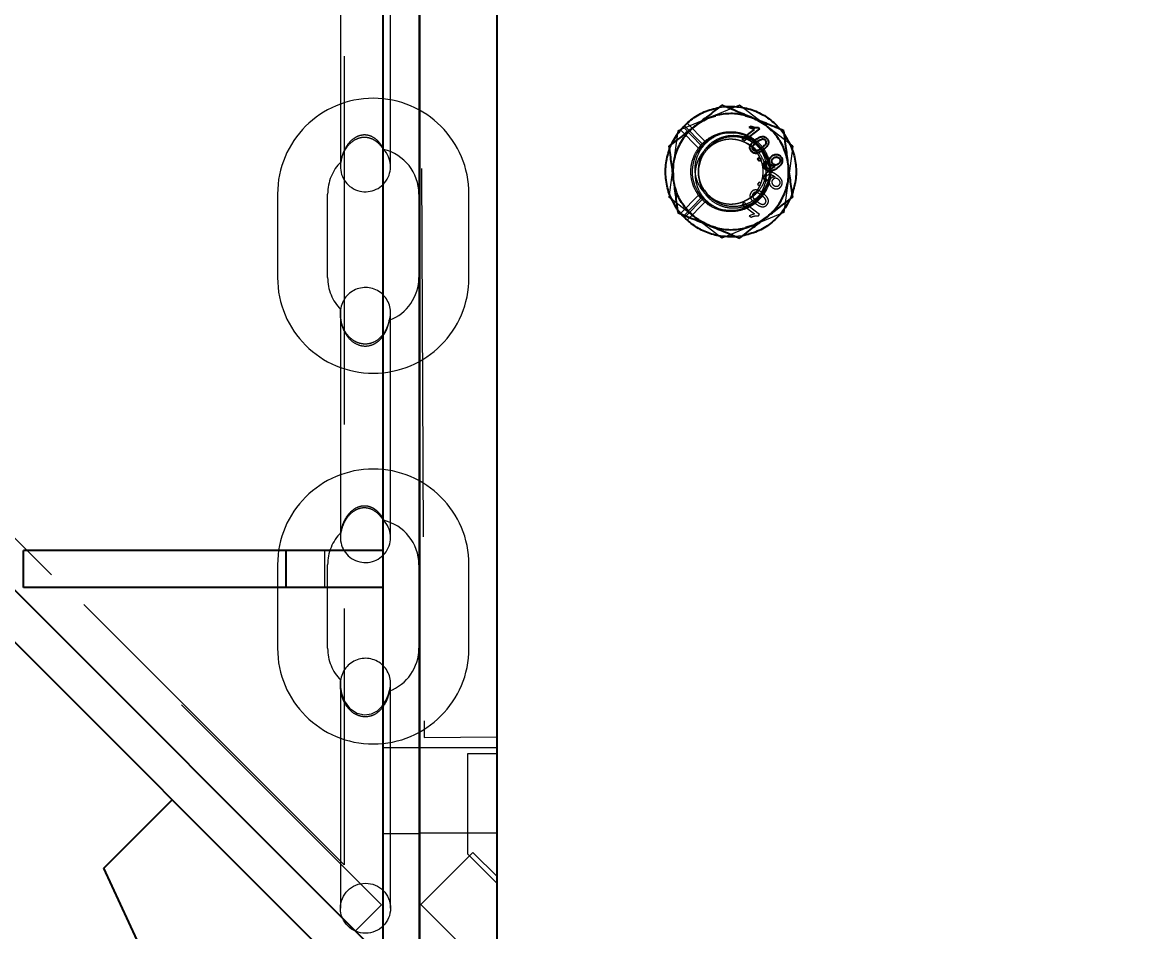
# Model space of a CAD drawing. Header units: millimetres. Extents: x 1293 to 41893, y 1011 to 26911.
# Drawn here: x 10741.8 to 10933.4, y 7258.8 to 7415.6 of the extents above; entities that cross this region are included whole.
import ezdxf

# ---------------------------------------------------------------- set-up
doc = ezdxf.new("R2010")
doc.units = ezdxf.units.MM
doc.header["$LTSCALE"] = 50
doc.linetypes.add('HIDDEN', pattern=[1.905, 1.27, -0.635])
doc.layers.add('CAPA_1', color=7, linetype='Continuous')
doc.layers.add('MAQUINAS', color=11, linetype='Continuous')
doc.styles.add('SLDTEXTSTYLE0', font='TXT', dxfattribs={"width": 0.75})
doc.dimstyles.new('SLDDIMSTYLE0', dxfattribs={"dimtxt": 100, "dimasz": 100, "dimexe": 0, "dimexo": 0.0625, "dimgap": 25, "dimtad": 2, "dimdec": 0, "dimlfac": 1.5, "dimrnd": 1e-09, "dimzin": 12, "dimdsep": 46, "dimtxsty": 'SLDTEXTSTYLE0', "dimsah": 1, "dimcen": 0.09, "dimadec": 0, "dimazin": 3, "dimtfac": 1, "dimtdec": 0, "dimtofl": 0, "dimtmove": 0, "dimatfit": 3, "dimfxl": 1, "dimfrac": 2, "dimtolj": 1, "dimtzin": 12, "dimarcsym": 0})

# ---------------------------------------------------------------- blocks, each defined once
blk = doc.blocks.new('_D_15')
at = {"layer": 'CAPA_1', "transparency": 16777216}
for p, q in [((6530.12, 8742.38), (6530.12, 9415.65)), ((16745.16, 6492), (16745.16, 9415.65)), ((6530.12, 9365.65), (16745.16, 9365.65))]:
    blk.add_line(p, q, dxfattribs=at)
for points in [[(6530.12, 9365.65), (6630.12, 9350.26), (6630.12, 9381.03)], [(16745.16, 9365.65), (16645.16, 9381.03), (16645.16, 9350.26)]]:
    blk.add_solid(points, dxfattribs=at)
at = {"layer": 'CAPA_1', "transparency": 16777216, "insert": (11452.92, 9494.55), "char_height": 100, "attachment_point": 1, "style": 'SLDTEXTSTYLE0'}
blk.add_mtext('15323', dxfattribs=at)

msp = doc.modelspace()

# ---------------------------------------------------------------- linework, layer by layer
at = {"color": 7, "linetype": 'Continuous', "lineweight": 25}
for p, q in [((10804.043483, 7837.5269069), (10804.043483, 7201.5269069)), ((10810.393483, 7837.5269069), (10810.393483, 7254.6620321)), ((10804.043483, 7254.1935736), (10510.923483, 7547.3135736)), ((10804.043483, 7245.2133175), (10553.573807, 7495.6829935)), ((10742.043483, 7318.1602403), (10742.043483, 7324.5102403)), ((10804.043483, 7324.5102403), (10742.043483, 7324.5102403)), ((10787.3768163, 7318.1602403), (10787.3768163, 7324.5102403)), ((10804.043483, 7318.1602403), (10742.043483, 7318.1602403)), ((10755.9447805, 7269.7417939), (10767.7298935, 7281.5269069)), ((10787.3768163, 7201.5269069), (10755.9447805, 7269.7417939))]:
    msp.add_line(p, q, dxfattribs=at)
at = {"color": 1, "linetype": 'HIDDEN', "lineweight": 18}
for p, q in [((10797.3768163, 7600.2714952), (10797.3768163, 7270.2883307)), ((10797.3768163, 7270.2883307), (10517.5901497, 7550.0749974)), ((10567.2681083, 7499.9492044), (10803.8195659, 7263.3977469)), ((10796.7331731, 7429.3258453), (10796.7331731, 7390.6929775)), ((10805.3691731, 7390.6929775), (10805.3691731, 7429.4703109)), ((10785.8881497, 7385.9869069), (10785.8881497, 7371.5935736)), ((10794.5241497, 7371.5935736), (10794.5241497, 7385.9869069)), ((10810.2721497, 7385.9869069), (10810.2721497, 7371.5935736)), ((10818.9081497, 7371.5935736), (10818.9081497, 7385.9869069)), ((10796.7331731, 7365.3925119), (10796.7331731, 7326.7596442)), ((10805.3691731, 7326.7596442), (10805.3691731, 7365.5369775)), ((10794.043483, 7318.1602403), (10794.043483, 7324.5102403)), ((10785.8881497, 7322.0535736), (10785.8881497, 7307.6602403)), ((10794.5241497, 7307.6602403), (10794.5241497, 7322.0535736)), ((10810.2721497, 7322.0535736), (10810.2721497, 7307.6602403)), ((10818.9081497, 7307.6602403), (10818.9081497, 7322.0535736)), ((10796.7331731, 7301.450281), (10796.7331731, 7262.8263109)), ((10805.3691731, 7262.8263109), (10805.3691731, 7301.6036442)), ((10810.393483, 7290.5119069), (10804.043483, 7290.5119069)), ((10804.043483, 7275.6952403), (10810.393483, 7275.6952403)), ((10803.8195659, 7263.3977469), (10799.3294378, 7258.9076188))]:
    msp.add_line(p, q, dxfattribs=at)
at = {"color": 1, "linetype": 'HIDDEN', "lineweight": 18, "flags": 128}
msp.add_lwpolyline([(10796.7608536, 7302.0838663), (10796.736439, 7301.6821442), (10796.7523731, 7300.9521702), (10796.9166715, 7299.8994221), (10797.3904829, 7298.6123092), (10798.2989814, 7297.3558058), (10799.566069, 7296.4835203), (10800.9128323, 7296.1769696), (10802.112359, 7296.3557126), (10803.1218996, 7296.8822114), (10803.9516495, 7297.6804645), (10804.5750229, 7298.6534833), (10804.9576098, 7299.5756884), (10805.1283299, 7300.1569639)], dxfattribs=at)
at = {"color": 1, "linetype": 'HIDDEN', "lineweight": 18}
msp.add_circle((10801.0511731, 7262.8263109), 4.318, dxfattribs=at)
for centre, radius, start, end in [((10802.3981497, 7385.9869069), 16.51, 0, 180), ((10801.0511731, 7390.6929775), 4.318, 168.366844909, 43.45843009), ((10802.3981497, 7385.9869069), 7.874, 0, 76.971022019), ((10802.3981497, 7385.9869069), 7.874, 134.938330905, 180), ((10802.3981497, 7371.5935736), 16.51, 180, 0), ((10802.3981497, 7371.5935736), 7.874, 180, 224.454761476), ((10802.3981497, 7371.5935736), 7.874, 290.577850268, 0), ((10801.0511731, 7365.5369775), 4.318, 341.682497543, 172.953022438), ((10802.3981497, 7322.0535736), 16.51, 0, 180), ((10801.0511731, 7326.7596442), 4.318, 167.926373367, 43.995406136), ((10802.3981497, 7322.0535736), 7.874, 0, 77.030824144), ((10802.3981497, 7322.0535736), 7.874, 135.086415544, 180), ((10802.3981497, 7307.6602403), 16.51, 180, 0), ((10802.3981497, 7307.6602403), 7.874, 180, 224.556604401), ((10802.3981497, 7307.6602403), 7.874, 290.386693975, 0), ((10801.0511731, 7301.6036442), 4.318, 341.366688522, 173.463699721)]:
    msp.add_arc(centre, radius, start, end, dxfattribs=at)
for points, knots in [([(10796.8214119, 7391.5636931), (10796.8212634, 7391.5622264), (10796.8188101, 7391.5379949), (10796.8617441, 7391.7906038), (10796.9910293, 7392.3348661), (10797.3175594, 7393.2503228), (10797.9934923, 7394.3570046), (10798.9579006, 7395.2566185), (10800.0941648, 7395.759168), (10801.1528656, 7395.8410191), (10802.1149571, 7395.5809424), (10802.9241381, 7395.0952425), (10803.577645, 7394.4767403), (10804.0341474, 7393.8711173), (10804.1351711, 7393.7325968), (10804.1850721, 7393.6641743)], [0, 0, 0, 0, 0.00408973701, 0.06756435348, 0.13356941543, 0.23105229365, 0.33020026916, 0.44172377098, 0.52029150636, 0.59924871987, 0.66943476942, 0.74026624065, 0.82077544129, 0.91147152648, 1, 1, 1, 1]), ([(10804.0783172, 7393.9245289), (10803.972023, 7394.1104789), (10803.7596405, 7394.4820191), (10803.0958715, 7395.2883167), (10802.2077671, 7395.9210045), (10801.2080985, 7396.2053228), (10800.2752437, 7396.1542448), (10799.2964402, 7395.7826008), (10798.3805756, 7395.062787), (10797.5880371, 7394.0005794), (10797.1039072, 7392.8827536), (10796.8910572, 7392.0355058), (10796.8194382, 7391.5838391), (10796.8219055, 7391.5811157), (10796.8229254, 7391.57999)], [0, 0, 0, 0, 0.0924149755, 0.1846511179, 0.2781859147, 0.346116289, 0.4141204698, 0.4815160451, 0.575394377, 0.6707871534, 0.7862514248, 0.8773706242, 0.9493106763, 1, 1, 1, 1]), ([(10804.1830576, 7393.6790864), (10804.1889777, 7393.6839395), (10804.1987508, 7393.6919511), (10804.1123714, 7393.8587643), (10804.0783172, 7393.9245289)], [0, 0, 0, 0, 0.6057591549, 1, 1, 1, 1]), ([(10805.106999, 7364.0093821), (10805.059936, 7363.8377492), (10804.9634699, 7363.4859497), (10804.5984686, 7362.5580205), (10803.9455206, 7361.5120088), (10802.9461544, 7360.5992137), (10801.7292837, 7360.1068442), (10800.4997896, 7360.0810071), (10799.3511132, 7360.4496271), (10798.3139595, 7361.185344), (10797.463433, 7362.2751317), (10796.915337, 7363.6179593), (10796.7164704, 7364.912994), (10796.7405887, 7365.8427599), (10796.7585631, 7365.9977322), (10796.7666492, 7366.0674497)], [0, 0, 0, 0, 0.0711060452, 0.1457475519, 0.2251036991, 0.3054361338, 0.3799140132, 0.4475426705, 0.5140660869, 0.5852918106, 0.6645771566, 0.7520182824, 0.8432206913, 0.9294695718, 1, 1, 1, 1]), ([(10796.7664938, 7366.0627617), (10796.7652685, 7366.0449674), (10796.7626136, 7366.006412), (10796.7263765, 7365.4875189), (10796.7378733, 7364.6340051), (10796.9165358, 7363.4361791), (10797.433901, 7362.0461523), (10798.3976758, 7360.7630749), (10799.7085829, 7359.9280452), (10801.0892796, 7359.6894015), (10802.3037417, 7359.9531623), (10803.2269573, 7360.5066799), (10803.6637244, 7360.9837947), (10803.8536284, 7361.1912417)], [0, 0, 0, 0, 0.0688726695, 0.1492293133, 0.2365249767, 0.3356675427, 0.44698134, 0.5640902862, 0.6756998167, 0.7729534645, 0.8574015605, 0.9379989623, 1, 1, 1, 1]), ([(10803.8536284, 7361.1912417), (10804.1090369, 7361.5600429), (10804.6196868, 7362.2974042), (10804.978691, 7363.3643785), (10805.1388862, 7364.0369473), (10805.1844999, 7364.2972665), (10805.1578286, 7364.1966404), (10805.1538083, 7364.1814722)], [0, 0, 0, 0, 0.2445747376, 0.4889895423, 0.7318381887, 0.9595777565, 1, 1, 1, 1]), ([(10796.818857, 7327.620297), (10796.8180293, 7327.6160644), (10796.8069855, 7327.5595915), (10796.8348747, 7327.7576219), (10796.9186434, 7328.2294786), (10797.1548206, 7329.0952403), (10797.6908377, 7330.2433625), (10798.5321647, 7331.3015563), (10799.5828384, 7331.9991858), (10800.6050765, 7332.28139), (10801.5711383, 7332.2081285), (10802.4320208, 7331.8407259), (10803.1564495, 7331.2751897), (10803.7573092, 7330.5525025), (10803.9660964, 7330.1874221), (10804.0783172, 7329.9911956)], [0, 0, 0, 0, 0.0052505979, 0.0700553602, 0.1357134437, 0.2329165739, 0.3321738982, 0.4508966685, 0.5376119864, 0.6096504425, 0.6819546466, 0.7485514449, 0.8197987684, 0.9031438908, 1, 1, 1, 1]), ([(10804.1345787, 7329.7947323), (10804.0643481, 7329.8945315), (10803.9194445, 7330.100443), (10803.4188141, 7330.7181639), (10802.6751272, 7331.3546206), (10801.708919, 7331.8029177), (10800.6994054, 7331.9123085), (10799.7172019, 7331.6900931), (10798.8081332, 7331.1848597), (10797.972965, 7330.377217), (10797.3068453, 7329.3145867), (10796.9582737, 7328.2977599), (10796.8803338, 7327.9231085), (10796.8495244, 7327.77501)], [0, 0, 0, 0, 0.0855038963, 0.1764164523, 0.2756185061, 0.3578019145, 0.4402857026, 0.5158591675, 0.5954413888, 0.6882345405, 0.7985637659, 0.9203728504, 1, 1, 1, 1]), ([(10804.0783172, 7329.9911956), (10804.1385521, 7329.8721478), (10804.2327535, 7329.685969), (10804.1814504, 7329.7467367), (10804.1629519, 7329.7686478)], [0, 0, 0, 0, 0.6394271002, 1, 1, 1, 1]), ([(10803.8536284, 7297.2579083), (10803.5743245, 7296.9653189), (10803.0148376, 7296.379219), (10801.8763019, 7295.8728418), (10800.6846612, 7295.7907443), (10799.5436318, 7296.1053076), (10798.4990832, 7296.7839221), (10797.6112762, 7297.8320344), (10796.9959995, 7299.1795073), (10796.7318452, 7300.5944962), (10796.7263897, 7301.6640038), (10796.772522, 7302.1768086), (10796.7653793, 7302.1167316), (10796.7629024, 7302.0958982)], [0, 0, 0, 0, 0.08688100504, 0.17403549784, 0.25567718964, 0.33510330689, 0.41999322917, 0.51536126814, 0.62246048251, 0.73710413226, 0.84923021673, 0.9477163433, 1, 1, 1, 1]), ([(10805.1561453, 7300.2485451), (10805.1595828, 7300.2608009), (10805.1771, 7300.3232536), (10805.1214755, 7300.0160853), (10804.956669, 7299.3647901), (10804.6123229, 7298.3564412), (10804.1138434, 7297.6346803), (10803.8536284, 7297.2579083)], [0, 0, 0, 0, 0.0540343626, 0.2753475188, 0.5002528709, 0.7391231947, 1, 1, 1, 1])]:
    msp.add_open_spline(points, degree=3, knots=knots, dxfattribs=at)
at = {"layer": 'MAQUINAS', "linetype": 'Continuous', "lineweight": 25}
for p, q in [((10810.393483, 7199.8435736), (10810.393483, 7831.1769069)), ((10823.7268163, 7540.5102403), (10823.7268163, 7199.8435736)), ((10867.2462289, 7397.4486071), (10867.5669455, 7397.6954816)), ((10866.0137872, 7395.5026619), (10868.1283422, 7397.1303599)), ((10868.9951716, 7397.2435754), (10866.2815833, 7395.154766)), ((10868.1283422, 7397.1303599), (10867.2462289, 7397.4486071)), ((10868.8227778, 7397.4675334), (10868.9951716, 7397.2435754)), ((10866.2815833, 7395.154766), (10866.0137872, 7395.5026619)), ((10868.6917479, 7392.0237026), (10869.0396438, 7392.2914987)), ((10868.959544, 7391.6758066), (10868.6917479, 7392.0237026)), ((10869.3074399, 7391.9436027), (10868.959544, 7391.6758066)), ((10869.0396438, 7392.2914987), (10869.3074399, 7391.9436027)), ((10870.04902, 7391.6279857), (10870.3516056, 7391.3068694)), ((10871.661098, 7390.7055662), (10871.7261604, 7390.7582456)), ((10855.861809, 7382.1299652), (10855.4132373, 7382.636393)), ((10855.861809, 7382.1299652), (10856.0550908, 7382.327963)), ((10856.0576407, 7381.9269837), (10856.3359824, 7382.2121167))]:
    msp.add_line(p, q, dxfattribs=at)
at = {"layer": 'MAQUINAS', "linetype": 'HIDDEN', "lineweight": 18}
for p, q in [((10823.8098623, 7231.4167332), (10823.7454149, 7686.5102403)), ((10810.2729868, 7485.6287943), (10811.1847991, 7292.2976118)), ((10865.584839, 7401.2894749), (10854.9100531, 7396.8869439)), ((10861.5555021, 7400.7665301), (10862.2911506, 7400.951716)), ((10862.0559781, 7400.9203891), (10863.0948391, 7401.058774)), ((10862.5128008, 7400.9812417), (10863.6355706, 7401.0407082)), ((10874.7349356, 7394.2461045), (10865.584839, 7401.2894749)), ((10855.5466341, 7397.1494848), (10855.861809, 7397.557182)), ((10855.861809, 7397.557182), (10858.918916, 7394.4254831)), ((10856.0576407, 7397.7601635), (10856.546378, 7398.2254457)), ((10859.1109919, 7394.632312), (10856.0576407, 7397.7601635)), ((10856.546378, 7398.2254457), (10856.940208, 7398.5150088)), ((10859.603485, 7395.0937468), (10856.546378, 7398.2254457)), ((10860.247446, 7399.0882094), (10861.4940985, 7399.4202068)), ((10866.6262008, 7399.4202068), (10867.8862183, 7399.0805203)), ((10870.1598873, 7397.7677897), (10871.0707317, 7396.8541556)), ((10854.9100531, 7396.8869439), (10853.3853637, 7385.4410427)), ((10855.4132373, 7397.0507542), (10858.4923772, 7393.8964847)), ((10872.4736279, 7397.2824109), (10873.4074889, 7396.0672627)), ((10872.6508675, 7397.1176448), (10873.2901428, 7396.2871573)), ((10853.3567065, 7393.1727744), (10853.5351688, 7393.8158245)), ((10853.4652603, 7393.6463179), (10853.8648459, 7394.6151903)), ((10853.610839, 7393.9993016), (10854.1435544, 7395.0627186)), ((10858.918916, 7394.4254831), (10858.5018178, 7393.8557399)), ((10859.603485, 7395.0937468), (10859.1109919, 7394.632312)), ((10859.7159678, 7395.1720003), (10859.603485, 7395.0937468)), ((10868.2785317, 7394.983687), (10868.1266414, 7395.1263843)), ((10874.7349356, 7394.2461045), (10873.2102463, 7382.8002033)), ((10854.4835165, 7392.4096247), (10854.1477084, 7391.1639933)), ((10873.6367828, 7392.4096247), (10873.9726145, 7391.1485744)), ((10854.4835165, 7387.2775225), (10854.1476848, 7388.5385729)), ((10868.959544, 7388.0113406), (10868.6917479, 7387.6634446)), ((10869.3074399, 7387.7435445), (10868.959544, 7388.0113406)), ((10870.04902, 7388.0591615), (10870.3516056, 7388.3802779)), ((10870.498572, 7388.2384033), (10870.66963, 7388.9771368)), ((10871.661098, 7388.981581), (10871.7261604, 7388.9289016)), ((10873.9725909, 7388.5231539), (10873.6367828, 7387.2775225)), ((10859.5406753, 7386.6282586), (10859.9162616, 7386.1044695)), ((10868.6917479, 7387.6634446), (10869.0396438, 7387.3956486)), ((10874.655039, 7386.0408293), (10874.2554534, 7385.0719569)), ((10874.7752245, 7386.5651135), (10874.4239199, 7385.4804365)), ((10862.5354603, 7378.3976723), (10853.3853637, 7385.4410427)), ((10855.4132373, 7382.636393), (10858.4923772, 7385.7906625)), ((10856.0550908, 7382.327963), (10858.918916, 7385.2616642)), ((10859.1109919, 7385.0548352), (10856.3359824, 7382.2121167)), ((10859.603485, 7384.5934005), (10856.546378, 7381.4617015)), ((10858.4693135, 7385.8297361), (10859.213957, 7384.967069)), ((10858.918916, 7385.2616642), (10858.4923772, 7385.7906625)), ((10866.2815833, 7384.5323812), (10866.0137872, 7384.1844853)), ((10866.0137872, 7384.1844853), (10868.1283422, 7382.5567873)), ((10868.9951716, 7382.4435719), (10866.2815833, 7384.5323812)), ((10867.8818083, 7384.4200893), (10868.3274771, 7384.7384209)), ((10874.3407273, 7385.27872), (10873.9827251, 7384.6340312)), ((10856.1175148, 7381.8784456), (10854.8098238, 7383.4380913)), ((10855.4132373, 7382.636393), (10854.8301565, 7383.3999899)), ((10857.960412, 7381.9193575), (10857.0495676, 7382.8329916)), ((10873.2102463, 7382.8002033), (10863.0948391, 7378.6283732)), ((10868.1283422, 7382.5567873), (10867.2462289, 7382.2385401)), ((10867.2462289, 7382.2385401), (10867.5669455, 7381.9916656)), ((10868.8227778, 7382.2196138), (10868.9951716, 7382.4435719)), ((10861.4940985, 7380.2669404), (10860.234081, 7380.6066269)), ((10867.8728533, 7380.5989378), (10866.6262008, 7380.2669404)), ((10863.0948391, 7378.6283732), (10862.5354603, 7378.3976723)), ((10866.1281738, 7378.786388), (10864.5861318, 7378.6387969)), ((10866.0643212, 7378.7667581), (10865.0254602, 7378.6283732)), ((10811.1847991, 7292.2976118), (10823.7268163, 7292.356764)), ((10823.7268163, 7290.5102403), (10810.393483, 7290.5102403)), ((10818.7268163, 7289.5102403), (10823.7268163, 7289.5102403)), ((10818.7268163, 7272.1769069), (10818.7268163, 7289.5102403)), ((10810.393483, 7275.8435736), (10823.7268163, 7275.8435736)), ((10819.585135, 7272.4581536), (10810.6048789, 7263.4778975)), ((10823.7268163, 7267.1769069), (10818.7268163, 7272.1769069)), ((10823.8046478, 7268.2386408), (10819.585135, 7272.4581536)), ((10810.6048789, 7263.4778975), (10823.8071917, 7250.2755847))]:
    msp.add_line(p, q, dxfattribs=at)
msp.add_arc((10864.0601497, 7389.8435736), 6.6666667, 37.587605897, 307.587605897, dxfattribs=at)
at = {"layer": 'MAQUINAS', "linetype": 'Continuous', "lineweight": 25}
for points in [[(10853.8648459, 7394.6151903), (10854.3001719, 7395.4001354), (10855.170824, 7396.9700255), (10857.1367675, 7398.8377927), (10859.4453761, 7400.260401), (10861.1857775, 7400.700393), (10862.0559781, 7400.9203891)], [(10867.8728533, 7399.0882094), (10867.0404201, 7399.3601416), (10865.3755536, 7399.9040059), (10862.726437, 7399.8558055), (10860.1570781, 7399.2088615), (10858.6926341, 7398.248147), (10857.960412, 7397.7677897)], [(10863.0948391, 7401.058774), (10863.9922845, 7401.0742431), (10865.7871752, 7401.1051814), (10868.3876808, 7400.336508), (10870.774, 7399.0484984), (10872.025245, 7397.7612627), (10872.6508675, 7397.1176448)], [(10857.960412, 7397.7677897), (10857.3086953, 7397.1828474), (10856.0052617, 7396.0129629), (10854.7224462, 7393.6946605), (10853.9980367, 7391.1460584), (10854.0978178, 7389.3974554), (10854.1477084, 7388.5231539)], [(10873.9725909, 7391.1639933), (10873.7918745, 7392.0208677), (10873.4304415, 7393.7346165), (10872.0641405, 7396.0047186), (10870.2191911, 7397.9063767), (10868.6549659, 7398.6942652), (10867.8728533, 7399.0882094)], [(10873.2901428, 7396.2871573), (10873.7522622, 7395.5176814), (10874.6765008, 7393.9787295), (10875.311063, 7391.3422889), (10875.3887736, 7388.631671), (10874.8996172, 7386.9044432), (10874.655039, 7386.0408293)], [(10854.8301565, 7383.3999899), (10854.3680372, 7384.1694658), (10853.4437985, 7385.7084177), (10852.8092364, 7388.3448583), (10852.7315258, 7391.0554762), (10853.2206821, 7392.782704), (10853.4652603, 7393.6463179)], [(10870.1598873, 7381.9193575), (10870.8116041, 7382.5042998), (10872.1150376, 7383.6741843), (10873.3978531, 7385.9924867), (10874.1222627, 7388.5410888), (10874.0224815, 7390.2896918), (10873.9725909, 7391.1639933)], [(10860.247446, 7380.5989378), (10859.4653334, 7380.9928821), (10857.9011082, 7381.7807706), (10856.0561588, 7383.6824287), (10854.6898578, 7385.9525307), (10854.3284249, 7387.6662795), (10854.1477084, 7388.5231539)], [(10874.2554534, 7385.0719569), (10873.8201274, 7384.2870118), (10872.9494753, 7382.7171218), (10870.9835319, 7380.8493545), (10868.6749232, 7379.4267462), (10866.9345219, 7378.9867542), (10866.0643212, 7378.7667581)], [(10865.0254602, 7378.6283732), (10864.201286, 7378.6095217), (10862.5529377, 7378.5718188), (10860.146988, 7379.204995), (10857.9041997, 7380.2817524), (10856.6731604, 7381.3785733), (10856.0576407, 7381.9269837)], [(10860.247446, 7380.5989378), (10861.0798793, 7380.3270057), (10862.7447458, 7379.7831413), (10865.3938623, 7379.8313417), (10867.9632212, 7380.4782857), (10869.4276653, 7381.4390002), (10870.1598873, 7381.9193575)]]:
    msp.add_open_spline(points, degree=3, dxfattribs=at)
for points, knots in [([(10862.5354603, 7401.2894749), (10861.7357987, 7400.673928), (10860.2348503, 7399.5185593), (10858.6846914, 7398.3253103), (10857.960412, 7397.7677897)], [0, 0, 0, 0, 0.5327709195, 1, 1, 1, 1]), ([(10867.8728533, 7399.0882094), (10867.0278866, 7399.4366934), (10865.2194232, 7400.1825459), (10863.4683704, 7400.904721), (10862.5354603, 7401.2894749)], [0, 0, 0, 0, 0.4672290805, 1, 1, 1, 1]), ([(10857.960412, 7397.7677897), (10857.2361327, 7397.2102691), (10855.6859738, 7396.0170201), (10854.1850254, 7394.8616514), (10853.3853637, 7394.2461045)], [0, 0, 0, 0, 0.4672290805, 1, 1, 1, 1]), ([(10867.5669455, 7397.6954816), (10867.7678251, 7397.6089344), (10868.16889, 7397.4361391), (10868.605067, 7397.4570807), (10868.8227778, 7397.4675334)], [0, 0, 0, 0, 0.50086573232, 1, 1, 1, 1]), ([(10873.2102463, 7396.8869439), (10872.2773362, 7397.2716978), (10870.5262833, 7397.9938729), (10868.71782, 7398.7397254), (10867.8728533, 7399.0882094)], [0, 0, 0, 0, 0.5327709195, 1, 1, 1, 1]), ([(10868.2893856, 7395.3152042), (10868.4460505, 7395.4291806), (10868.7589939, 7395.6568523), (10869.2103516, 7395.8633217), (10869.5978709, 7395.9152329), (10869.8880444, 7395.8659335), (10870.1431053, 7395.7241125), (10870.2704276, 7395.5774831), (10870.3341519, 7395.5040957)], [0, 0, 0, 0, 0.2504817087, 0.5003455958, 0.6317049057, 0.7502211388, 0.8749866995, 1, 1, 1, 1]), ([(10873.9725909, 7391.1639933), (10873.8519036, 7392.0699979), (10873.5935991, 7394.0090994), (10873.3434946, 7395.8866432), (10873.2102463, 7396.8869439)], [0, 0, 0, 0, 0.4672290805, 1, 1, 1, 1]), ([(10853.3853637, 7394.2461045), (10853.5186121, 7393.2458038), (10853.7687166, 7391.36826), (10854.027021, 7389.4291585), (10854.1477084, 7388.5231539)], [0, 0, 0, 0, 0.5327709195, 1, 1, 1, 1]), ([(10867.585774, 7393.3885067), (10867.5067921, 7393.5104695), (10867.3881681, 7393.6936472), (10867.3567521, 7393.946259), (10867.3606001, 7394.0898786), (10867.3739925, 7394.1605414), (10867.3806886, 7394.1958722)], [0, 0, 0, 0, 0.4987953461, 0.7491482596, 0.8745764119, 1, 1, 1, 1]), ([(10867.3806886, 7394.1958722), (10867.4252941, 7394.309799), (10867.5145702, 7394.5378188), (10867.8198709, 7394.9250017), (10868.1015878, 7395.1591299), (10868.2893856, 7395.3152042)], [0, 0, 0, 0, 0.249753552, 0.499871473, 1, 1, 1, 1]), ([(10867.8988804, 7393.6295232), (10867.8619097, 7393.689268), (10867.7879478, 7393.8087905), (10867.7807141, 7394.0232656), (10867.82855, 7394.2284416), (10868.0646945, 7394.578144), (10868.3389247, 7394.7948288), (10868.5582689, 7394.9681451)], [0, 0, 0, 0, 0.1246963828, 0.2494616582, 0.3744323466, 0.4996371137, 1, 1, 1, 1]), ([(10869.3616571, 7393.9244573), (10869.1380129, 7393.7565579), (10868.8584126, 7393.54665), (10868.459872, 7393.4093203), (10868.2492384, 7393.4140253), (10868.0443602, 7393.4774177), (10867.9473597, 7393.5788359), (10867.8988804, 7393.6295232)], [0, 0, 0, 0, 0.5004095025, 0.6256126137, 0.7505796735, 0.875343692, 1, 1, 1, 1]), ([(10868.5582689, 7394.9681451), (10868.711008, 7395.0793551), (10868.9401035, 7395.2461605), (10869.2757845, 7395.4270372), (10869.4615906, 7395.4655112), (10869.5543712, 7395.4847228)], [0, 0, 0, 0, 0.50037231189, 0.75051514073, 1, 1, 1, 1]), ([(10870.0181166, 7395.2668843), (10870.055626, 7395.2073251), (10870.1306432, 7395.0882093), (10870.1419154, 7394.8729313), (10870.090329, 7394.6680622), (10869.8580275, 7394.3153457), (10869.5822486, 7394.0981717), (10869.3616571, 7393.9244573)], [0, 0, 0, 0, 0.1247447425, 0.2494837578, 0.3744708184, 0.4996480989, 1, 1, 1, 1]), ([(10869.5543712, 7395.4847228), (10869.598868, 7395.483113), (10869.687833, 7395.4798943), (10869.8158473, 7395.4384949), (10869.9308919, 7395.3680917), (10869.9890382, 7395.3006242), (10870.0181166, 7395.2668843)], [0, 0, 0, 0, 0.2501584562, 0.5001555724, 0.7500324303, 1, 1, 1, 1]), ([(10870.3341519, 7395.5040957), (10870.3883597, 7395.4234338), (10870.4967307, 7395.2621764), (10870.5705406, 7394.9755303), (10870.5468271, 7394.6808313), (10870.2992967, 7394.1491032), (10869.9263732, 7393.830402), (10869.628366, 7393.5757245)], [0, 0, 0, 0, 0.125373348, 0.2506437386, 0.375697515, 0.5011131747, 1, 1, 1, 1]), ([(10869.628366, 7393.5757245), (10869.4718983, 7393.4617469), (10869.1593406, 7393.2340668), (10868.7119627, 7393.0307359), (10868.3257668, 7392.9769615), (10868.0347647, 7393.0233789), (10867.7763384, 7393.1683964), (10867.6493356, 7393.3150903), (10867.585774, 7393.3885067)], [0, 0, 0, 0, 0.2504758129, 0.5003473544, 0.6257683408, 0.7501761831, 0.8749696966, 1, 1, 1, 1]), ([(10870.8934743, 7391.1067488), (10870.8546163, 7391.1634096), (10870.7769266, 7391.2766931), (10870.7118392, 7391.4730774), (10870.6905773, 7391.6785599), (10870.7145341, 7391.8835946), (10870.7787841, 7392.0807719), (10870.9146363, 7392.3214536), (10871.0705243, 7392.4584235), (10871.174102, 7392.5494313)], [0, 0, 0, 0, 0.1250740585, 0.2500636243, 0.3732612247, 0.5001992382, 0.6242961009, 0.7503685137, 1, 1, 1, 1]), ([(10871.2881748, 7391.2417657), (10871.2386307, 7391.3174443), (10871.1644, 7391.4308318), (10871.1316791, 7391.6091653), (10871.1377716, 7391.7439651), (10871.1729438, 7391.8747936), (10871.2547495, 7392.0363181), (10871.3560981, 7392.1270455), (10871.4234161, 7392.1873087)], [0, 0, 0, 0, 0.2495205461, 0.3738507837, 0.4998887841, 0.6240955932, 0.7503154422, 1, 1, 1, 1]), ([(10871.174102, 7392.5494313), (10871.2952997, 7392.6301673), (10871.4778966, 7392.7518044), (10871.7618581, 7392.8191385), (10871.9807733, 7392.8253149), (10872.1942324, 7392.786209), (10872.4656312, 7392.6772031), (10872.6151075, 7392.5177029), (10872.7150264, 7392.4110834)], [0, 0, 0, 0, 0.2498688585, 0.3764535287, 0.5003476657, 0.6272386366, 0.7508240847, 1, 1, 1, 1]), ([(10871.4234161, 7392.1873087), (10871.5031661, 7392.2406644), (10871.6624559, 7392.3472354), (10871.9077672, 7392.3846799), (10872.0966776, 7392.3585573), (10872.2776297, 7392.2904676), (10872.3764259, 7392.1866653), (10872.4429263, 7392.1167953)], [0, 0, 0, 0, 0.2502503989, 0.4998417518, 0.6295762977, 0.7506653539, 1, 1, 1, 1]), ([(10872.7150264, 7392.4110834), (10872.7674442, 7392.332148), (10872.8722641, 7392.174301), (10872.9417193, 7391.8954186), (10872.942971, 7391.6103376), (10872.8392948, 7391.2438843), (10872.552056, 7390.8555583), (10872.2588803, 7390.6194883), (10872.1119149, 7390.5011493)], [0, 0, 0, 0, 0.1250635897, 0.2500895576, 0.3751100052, 0.5001693996, 0.7494409524, 1, 1, 1, 1]), ([(10872.4429263, 7392.1167953), (10872.4919041, 7392.0386527), (10872.5650981, 7391.921874), (10872.5847823, 7391.7380991), (10872.5673859, 7391.6020559), (10872.521499, 7391.4715847), (10872.4269376, 7391.3138546), (10872.3223711, 7391.2236428), (10872.2528966, 7391.1637056)], [0, 0, 0, 0, 0.2490168506, 0.3721383925, 0.4993654558, 0.6235619335, 0.7498926933, 1, 1, 1, 1]), ([(10869.9302449, 7390.3427865), (10869.8642622, 7390.4431432), (10869.7650426, 7390.5940515), (10869.7143589, 7390.8295615), (10869.7140136, 7391.0681545), (10869.8093184, 7391.3609797), (10869.9690354, 7391.5388901), (10870.04902, 7391.6279857)], [0, 0, 0, 0, 0.2498594906, 0.3757183909, 0.500481002, 0.7498462328, 1, 1, 1, 1]), ([(10872.1119149, 7390.5011493), (10871.9455557, 7390.3798109), (10871.6134026, 7390.1375464), (10871.1292782, 7389.9302445), (10870.7150216, 7389.8969629), (10870.4099321, 7389.961601), (10870.1351081, 7390.1100248), (10869.9985518, 7390.2651776), (10869.9302449, 7390.3427865)], [0, 0, 0, 0, 0.25048494292, 0.50011851407, 0.62789918517, 0.75009236964, 0.87499367523, 1, 1, 1, 1]), ([(10870.3516056, 7391.3068694), (10870.3025019, 7391.2485065), (10870.2138205, 7391.1431031), (10870.1476079, 7390.9804719), (10870.1393226, 7390.84939), (10870.1584493, 7390.7471951), (10870.1969792, 7390.650183), (10870.2371003, 7390.5939695), (10870.2571595, 7390.5658646)], [0, 0, 0, 0, 0.2764767992, 0.4993179598, 0.6237184282, 0.7494961879, 0.8747561628, 1, 1, 1, 1]), ([(10870.2571595, 7390.5658646), (10870.3013696, 7390.5166172), (10870.3897529, 7390.4181637), (10870.5705628, 7390.3295782), (10870.7689586, 7390.2988859), (10871.1581299, 7390.3859676), (10871.4376435, 7390.5635776), (10871.661098, 7390.7055662)], [0, 0, 0, 0, 0.1252073258, 0.2503100191, 0.3753386279, 0.5006201474, 1, 1, 1, 1]), ([(10871.7261604, 7390.7582456), (10871.647661, 7390.7551846), (10871.4901692, 7390.7490433), (10871.2618784, 7390.8171995), (10871.0508509, 7390.929535), (10870.9458549, 7391.0477657), (10870.8934743, 7391.1067488)], [0, 0, 0, 0, 0.2489431768, 0.4994502947, 0.7502849385, 1, 1, 1, 1]), ([(10872.2528966, 7391.1637056), (10872.1771458, 7391.1125641), (10872.0625326, 7391.0351855), (10871.8856921, 7390.986781), (10871.7479745, 7390.9802106), (10871.614143, 7391.0039684), (10871.4440592, 7391.0738754), (10871.3506525, 7391.1744761), (10871.2881748, 7391.2417657)], [0, 0, 0, 0, 0.2499764907, 0.3782221672, 0.5003423322, 0.6274524307, 0.7508110927, 1, 1, 1, 1]), ([(10874.7349356, 7385.4410427), (10874.6016872, 7386.4413434), (10874.3515827, 7388.3188872), (10874.0932783, 7390.2579887), (10873.9725909, 7391.1639933)], [0, 0, 0, 0, 0.5327709195, 1, 1, 1, 1]), ([(10854.1477084, 7388.5231539), (10854.2683958, 7387.6171493), (10854.5267002, 7385.6780478), (10854.7768047, 7383.800504), (10854.9100531, 7382.8002033)], [0, 0, 0, 0, 0.4672290805, 1, 1, 1, 1]), ([(10870.1598873, 7381.9193575), (10870.8841666, 7382.4768781), (10872.4343255, 7383.6701271), (10873.9352739, 7384.8254958), (10874.7349356, 7385.4410427)], [0, 0, 0, 0, 0.4672290805, 1, 1, 1, 1]), ([(10854.9100531, 7382.8002033), (10855.8429631, 7382.4154494), (10857.594016, 7381.6932743), (10859.4024794, 7380.9474218), (10860.247446, 7380.5989378)], [0, 0, 0, 0, 0.5327709195, 1, 1, 1, 1]), ([(10860.247446, 7380.5989378), (10861.0924127, 7380.2504538), (10862.9008761, 7379.5046013), (10864.651929, 7378.7824262), (10865.584839, 7378.3976723)], [0, 0, 0, 0, 0.4672290805, 1, 1, 1, 1]), ([(10865.584839, 7378.3976723), (10866.3845007, 7379.0132192), (10867.8854491, 7380.1685879), (10869.435608, 7381.3618369), (10870.1598873, 7381.9193575)], [0, 0, 0, 0, 0.5327709195, 1, 1, 1, 1])]:
    msp.add_open_spline(points, degree=3, knots=knots, dxfattribs=at)
at = {"layer": 'MAQUINAS', "linetype": 'HIDDEN', "lineweight": 18}
for points, knots in [([(10858.0725437, 7397.836959), (10858.0430624, 7397.8203577), (10857.6295836, 7397.5875228), (10857.3288545, 7397.2072836), (10857.0495676, 7396.8541556)], [0, 0, 0, 0, 0.0713006586, 1, 1, 1, 1]), ([(10862.0525292, 7384.6328133), (10861.65147, 7384.7804721), (10860.8493462, 7385.0757915), (10859.8102636, 7385.8432388), (10858.963323, 7386.801714), (10858.4124183, 7387.7940054), (10858.097245, 7388.7082182), (10857.9431335, 7389.484072), (10857.8902143, 7390.2515847), (10857.9314102, 7391.0172543), (10858.1041782, 7391.9752582), (10858.5040727, 7393.0830928), (10859.2395107, 7394.2331241), (10860.1839335, 7395.2233496), (10860.9542113, 7395.6942997), (10861.3392754, 7395.929729)], [0, 0, 0, 0, 0.08846687693, 0.17693493963, 0.26508344941, 0.35270004738, 0.41086119167, 0.4655161138, 0.5166218898, 0.57040070771, 0.62445797229, 0.71855255229, 0.81300073004, 0.90651852894, 1, 1, 1, 1]), ([(10858.5240949, 7390.5747784), (10858.5671497, 7390.9664647), (10858.6522026, 7391.740223), (10859.1639553, 7393.056565), (10860.1072887, 7394.3726785), (10861.567923, 7395.4574712), (10863.2351613, 7396.0558221), (10865.0012252, 7396.1735474), (10866.7294454, 7395.7866657), (10868.2313725, 7395.0152445), (10868.9967632, 7394.2542665), (10869.3429604, 7393.9100654)], [0, 0, 0, 0, 0.0816770011, 0.1613491513, 0.291035136, 0.4131476663, 0.5342207305, 0.6547643612, 0.776345221, 0.8988377529, 1, 1, 1, 1]), ([(10870.6694154, 7390.7165286), (10870.5925896, 7391.0278668), (10870.4389261, 7391.6505915), (10870.0748693, 7392.4465691), (10869.6523379, 7393.1470422), (10869.1608301, 7393.7821411), (10868.375289, 7394.554275), (10867.5572719, 7395.087838), (10866.8329107, 7395.4113625), (10866.4297466, 7395.5616128), (10865.987968, 7395.6917474), (10865.1316841, 7395.8700317), (10863.8381021, 7395.9073721), (10862.2035795, 7395.4746148), (10860.8927599, 7394.7506368), (10860.3289128, 7394.0530965), (10860.1243701, 7393.8000549)], [0, 0, 0, 0, 0.0701349175, 0.1402806782, 0.1906865429, 0.2491964762, 0.315697038, 0.4313632504, 0.4604052856, 0.4894727708, 0.5255658784, 0.5611834194, 0.6810358649, 0.8045080596, 0.929082811, 1, 1, 1, 1]), ([(10866.4569644, 7396.0644838), (10867.1480566, 7395.6502314), (10868.3367628, 7394.9377007), (10869.5804017, 7393.1921802), (10870.1854872, 7391.517412), (10870.1697019, 7390.3528965), (10870.1640045, 7389.9325903)], [0, 0, 0, 0, 0.3146829443, 0.5412672041, 0.8344305174, 1, 1, 1, 1]), ([(10862.0525291, 7395.0543339), (10861.6514699, 7394.9066751), (10860.8493453, 7394.6113553), (10859.8102614, 7393.8439067), (10858.9633204, 7392.8854297), (10858.4124162, 7391.8931372), (10858.0972435, 7390.9789238), (10857.9431325, 7390.2030685), (10857.8902141, 7389.4355541), (10857.9314113, 7388.6698828), (10858.1041809, 7387.71188), (10858.504076, 7386.6040484), (10859.239513, 7385.4540206), (10860.1839345, 7384.463797), (10860.9542117, 7383.9928473), (10861.3392754, 7383.7574182)], [0, 0, 0, 0, 0.08846688647, 0.17693514186, 0.26508380592, 0.35270037632, 0.41086154026, 0.46551655628, 0.5166224947, 0.57040140146, 0.62445876273, 0.71855299772, 0.81300089286, 0.90651861504, 1, 1, 1, 1]), ([(10859.6351644, 7386.4373927), (10859.5445094, 7386.561368), (10859.30986, 7386.8822629), (10858.9563498, 7387.5253796), (10858.6646248, 7388.313844), (10858.5006597, 7389.1529533), (10858.461223, 7389.8854368), (10858.5479211, 7391.0817147), (10858.9372011, 7392.2318718), (10859.6038228, 7393.2336375), (10860.0836661, 7393.7874614), (10860.7083845, 7394.3396339), (10861.5449337, 7394.8696356), (10862.4119896, 7395.2039344), (10863.1546431, 7395.3629215), (10863.7677806, 7395.4323378), (10864.3085325, 7395.4315326), (10864.9136896, 7395.3711676), (10865.5053342, 7395.2540027), (10866.1993684, 7395.018995), (10866.904804, 7394.6717884), (10867.5534062, 7394.2254045), (10868.0899588, 7393.7275142), (10868.4888489, 7393.2600447), (10868.8393961, 7392.7551745), (10869.1859996, 7392.1101539), (10869.4356088, 7391.4158734), (10869.5779507, 7390.758286), (10869.6477375, 7390.1546102), (10869.6485341, 7389.6066141), (10869.5956464, 7389.061162), (10869.5084643, 7388.5791559), (10869.3583449, 7388.051366), (10869.1571915, 7387.5407661), (10868.8263466, 7386.8948167), (10868.293319, 7386.1466874), (10867.5141988, 7385.4134407), (10866.5812906, 7384.8205243), (10865.7229545, 7384.487962), (10864.9770028, 7384.3261317), (10864.352818, 7384.2536401), (10863.8140841, 7384.2557826), (10863.4509197, 7384.2919067), (10863.1676395, 7384.3280112), (10862.7968863, 7384.3949914), (10862.2691516, 7384.5449792), (10861.7585788, 7384.7459517), (10861.2744244, 7384.9938853), (10860.8392137, 7385.2726164), (10860.4708158, 7385.5591735), (10860.0592717, 7385.9289617), (10859.8045443, 7386.2343359), (10859.6351605, 7386.4373978)], [0, 0, 0, 0, 0.0131398883, 0.0340110042, 0.0625963119, 0.0847292255, 0.1069769942, 0.1251543892, 0.1873181732, 0.2075947359, 0.2280241314, 0.249853671, 0.2787592067, 0.3123419503, 0.3287493741, 0.3436755902, 0.3650946559, 0.3748786164, 0.3957179847, 0.4165579651, 0.4374280614, 0.462840774, 0.4836592632, 0.4999130158, 0.51535493, 0.5361937653, 0.5624235446, 0.5782003458, 0.5937068321, 0.6143668636, 0.6249591559, 0.6405927975, 0.6562262512, 0.6718595181, 0.6874925992, 0.7182691323, 0.7499676724, 0.7784694917, 0.8124315913, 0.828091207, 0.8437258443, 0.8661446025, 0.8740328448, 0.8749598804, 0.8905903597, 0.9062212075, 0.9218524276, 0.9374840242, 0.952713762, 0.9660210148, 0.9774052989, 1, 1, 1, 1]), ([(10859.6351605, 7386.4373978), (10859.7992929, 7386.2411581), (10860.2093544, 7385.7508811), (10860.8076558, 7385.2828253), (10861.3558081, 7384.9527673), (10861.7415281, 7384.7560273), (10862.2294013, 7384.5576518), (10862.59703, 7384.4505681), (10862.7983767, 7384.4038593), (10862.7987159, 7384.4037806), (10862.7992199, 7384.4036638), (10862.8001321, 7384.4034524), (10862.8018001, 7384.4030662), (10862.8049037, 7384.4023489), (10862.8108443, 7384.4009805), (10862.8227235, 7384.3982615), (10862.8479954, 7384.3925515), (10862.906101, 7384.3797913), (10863.0836217, 7384.3434264), (10863.6844719, 7384.2478523), (10864.3656678, 7384.2452559), (10865.0265066, 7384.3402355), (10865.4067843, 7384.4185235), (10865.8327913, 7384.541038), (10866.2090701, 7384.6851689), (10866.4373299, 7384.7899031), (10866.6658109, 7384.9018553), (10866.9564219, 7385.0612215), (10867.3557932, 7385.3271609), (10867.7309136, 7385.6263745), (10868.0600689, 7385.9386986), (10868.3812368, 7386.2955668), (10868.7095973, 7386.7303348), (10868.9626525, 7387.1558327), (10869.1026159, 7387.4427047), (10869.2085233, 7387.6746197), (10869.3322993, 7387.9824512), (10869.472499, 7388.441508), (10869.5728168, 7388.9109346), (10869.6356831, 7389.41262), (10869.6516268, 7389.9122983), (10869.6242437, 7390.3736023), (10869.5661857, 7390.8060141), (10869.5037698, 7391.0998652), (10869.4158737, 7391.4342874), (10869.3138499, 7391.7561393), (10869.1401101, 7392.1754698), (10868.9579402, 7392.5346114), (10868.7781366, 7392.8366649), (10868.4889382, 7393.2637479), (10868.0298454, 7393.8062508), (10867.3637946, 7394.3730272), (10866.7045849, 7394.7782989), (10866.0885839, 7395.0585385), (10865.5021195, 7395.2504065), (10864.9113089, 7395.3727828), (10864.3112433, 7395.432728), (10863.2748045, 7395.4253911), (10861.7954074, 7395.0707918), (10860.1776727, 7394.0015636), (10858.9659794, 7392.4522144), (10858.6713899, 7391.2005912), (10858.5240949, 7390.5747784)], [0, 0, 0, 0, 0.0250181565, 0.062504328, 0.0735656975, 0.0876808145, 0.1048486914, 0.1250681254, 0.1250787569, 0.1250871494, 0.1251022219, 0.1251294106, 0.1251788343, 0.1252698726, 0.1254413115, 0.1257757388, 0.1264631285, 0.1279782295, 0.1316008805, 0.1442048134, 0.1875360979, 0.1974839088, 0.2095747068, 0.2255205896, 0.2408316458, 0.2489794797, 0.2501029727, 0.2657459026, 0.2813887347, 0.2970314693, 0.3126741066, 0.3257637757, 0.3440051526, 0.3659348869, 0.3741056774, 0.3752512634, 0.3908998937, 0.4065483239, 0.4221965549, 0.4378445879, 0.4559977647, 0.4710637595, 0.4830414918, 0.498692176, 0.5004339716, 0.5169008, 0.5317007854, 0.5448336189, 0.5562990265, 0.5660967695, 0.5953223578, 0.6255550821, 0.651344245, 0.6708386515, 0.691703813, 0.7116257108, 0.7298008684, 0.7506497045, 0.8129869104, 0.8753243614, 0.9376620577, 1, 1, 1, 1]), ([(10866.4569644, 7383.6226634), (10867.1471599, 7384.0368883), (10868.3343254, 7384.7493727), (10869.5878434, 7386.4951862), (10870.1723547, 7388.2204148), (10870.2317357, 7390.1526611), (10869.7247874, 7392.0548177), (10868.6106649, 7393.5704783), (10867.3982745, 7394.4970834), (10866.6922368, 7394.7933323), (10866.339209, 7394.9414605)], [0, 0, 0, 0, 0.165811144, 0.2852021632, 0.4396746029, 0.5380471625, 0.6848578323, 0.8410056245, 0.9205008014, 1, 1, 1, 1]), ([(10858.5240949, 7389.1123689), (10858.5657118, 7388.7291877), (10858.6480528, 7387.971046), (10859.1416118, 7386.6757229), (10860.0535829, 7385.3752203), (10861.4674436, 7384.2884732), (10863.0852865, 7383.6681353), (10864.8079259, 7383.5054673), (10866.5079128, 7383.8273104), (10868.0970978, 7384.5662592), (10868.9277099, 7385.3735103), (10869.3429604, 7385.7770819)], [0, 0, 0, 0, 0.0799042432, 0.15809424, 0.2857393538, 0.4052041152, 0.5237797068, 0.641696608, 0.76043172, 0.8802318669, 1, 1, 1, 1]), ([(10870.6694154, 7388.9706186), (10870.5915745, 7388.6557801), (10870.435881, 7388.0260556), (10870.0648404, 7387.2203975), (10869.632525, 7386.5104219), (10869.1268163, 7385.86588), (10868.3205347, 7385.0884406), (10867.4830006, 7384.5571497), (10866.7450158, 7384.2404843), (10866.3211898, 7384.0898745), (10865.8431722, 7383.9595182), (10864.9326266, 7383.7972685), (10863.6005376, 7383.8109331), (10862.2175631, 7384.2282433), (10861.2185481, 7384.7984748), (10860.3831994, 7385.4467692), (10859.9217232, 7386.0579021), (10859.635164, 7386.4373924)], [0, 0, 0, 0, 0.0672790797, 0.1345683044, 0.1832738945, 0.2398600971, 0.3042899909, 0.4153842185, 0.4432530194, 0.4711461518, 0.5087957082, 0.5460774481, 0.6631832837, 0.7817749395, 0.841703516, 0.9017039137, 1, 1, 1, 1]), ([(10870.1640046, 7389.7545565), (10870.0318906, 7389.0614029), (10869.7580186, 7387.6244976), (10868.605871, 7386.1170231), (10867.3991292, 7385.1900005), (10866.6925217, 7384.8937938), (10866.339209, 7384.7456867)], [0, 0, 0, 0, 0.315900386, 0.6548605588, 0.8274259144, 1, 1, 1, 1]), ([(10870.6694154, 7388.9706186), (10870.5880923, 7388.5422086), (10870.4254455, 7387.6853861), (10870.0062957, 7386.7894455), (10869.6672586, 7386.2323073), (10869.4836412, 7385.9621383), (10869.2871466, 7385.7013089), (10869.1193789, 7385.4998584), (10868.9591071, 7385.3206312), (10868.6610372, 7385.0039843), (10868.3602028, 7384.7544758), (10868.1266414, 7384.5607629)], [0, 0, 0, 0, 0.2499521683, 0.4999058112, 0.5624707111, 0.6250342165, 0.6875963471, 0.7501571225, 0.7756704073, 0.8258353255, 1, 1, 1, 1]), ([(10869.9302449, 7389.3443607), (10869.8642654, 7389.2440034), (10869.7649879, 7389.0929987), (10869.7143328, 7388.8574699), (10869.7140577, 7388.618883), (10869.8093159, 7388.326167), (10869.9690346, 7388.148257), (10870.04902, 7388.0591615)], [0, 0, 0, 0, 0.2498591948, 0.3759561592, 0.5004815934, 0.749846529, 1, 1, 1, 1]), ([(10872.1119149, 7389.1859979), (10871.9455554, 7389.3073361), (10871.6134018, 7389.5496002), (10871.1291725, 7389.7569513), (10870.7148973, 7389.7901779), (10870.4098294, 7389.7254897), (10870.1351078, 7389.5771225), (10869.9985517, 7389.4219697), (10869.9302449, 7389.3443607)], [0, 0, 0, 0, 0.2504849259, 0.5001184801, 0.6280398823, 0.7500923866, 0.8749936837, 1, 1, 1, 1]), ([(10870.3516056, 7388.3802779), (10870.3024488, 7388.4386716), (10870.2137572, 7388.5440291), (10870.1474245, 7388.7069523), (10870.1396215, 7388.837658), (10870.1632509, 7388.9749388), (10870.2196404, 7389.0628141), (10870.2571595, 7389.1212826)], [0, 0, 0, 0, 0.2770742738, 0.4999140274, 0.6248342848, 0.7503808481, 1, 1, 1, 1]), ([(10870.2571595, 7389.1212826), (10870.3013696, 7389.17053), (10870.3897529, 7389.2689835), (10870.5705628, 7389.357569), (10870.7689586, 7389.3882613), (10871.1581299, 7389.3011796), (10871.4376435, 7389.1235696), (10871.661098, 7388.981581)], [0, 0, 0, 0, 0.1252073258, 0.2503100191, 0.3753386279, 0.5006201474, 1, 1, 1, 1]), ([(10870.8934743, 7388.5803984), (10870.8733068, 7388.5526625), (10870.8329702, 7388.4971883), (10870.7673585, 7388.3766429), (10870.7113598, 7388.2142767), (10870.6906982, 7388.0083757), (10870.7145533, 7387.8033446), (10870.7788425, 7387.6062556), (10870.9147217, 7387.3656175), (10871.0705223, 7387.2287251), (10871.174102, 7387.1377159)], [0, 0, 0, 0, 0.0626107389, 0.1252263593, 0.2501941382, 0.3735862588, 0.5002863049, 0.6245798583, 0.750412027, 1, 1, 1, 1]), ([(10871.7261604, 7388.9289016), (10871.6474699, 7388.9319592), (10871.4891748, 7388.9381098), (10871.2606419, 7388.8693734), (10871.0500085, 7388.7568232), (10870.945599, 7388.6391465), (10870.8934743, 7388.5803984)], [0, 0, 0, 0, 0.24954045911, 0.50197970718, 0.75137177361, 1, 1, 1, 1]), ([(10871.2881748, 7388.4453815), (10871.2386305, 7388.3697029), (10871.1644635, 7388.2564131), (10871.1316865, 7388.0781024), (10871.1377386, 7387.9434033), (10871.1728951, 7387.8124571), (10871.2546721, 7387.6509051), (10871.3561001, 7387.5601026), (10871.4234161, 7387.4998385)], [0, 0, 0, 0, 0.2495203093, 0.3735284255, 0.4998883672, 0.623789863, 0.7503156792, 1, 1, 1, 1]), ([(10872.2528966, 7388.5234416), (10872.1771457, 7388.5745842), (10872.0626255, 7388.6519016), (10871.8858062, 7388.7003422), (10871.7482098, 7388.7069514), (10871.614269, 7388.6832158), (10871.4441472, 7388.613363), (10871.350653, 7388.5126702), (10871.2881748, 7388.4453815)], [0, 0, 0, 0, 0.2499766017, 0.3779151287, 0.5003420213, 0.627106401, 0.7508109821, 1, 1, 1, 1]), ([(10872.7150264, 7387.2760638), (10872.7674442, 7387.3549992), (10872.8722641, 7387.5128462), (10872.9417193, 7387.7917286), (10872.942971, 7388.0768096), (10872.8392948, 7388.4432629), (10872.552056, 7388.8315889), (10872.2588803, 7389.0676589), (10872.1119149, 7389.1859979)], [0, 0, 0, 0, 0.1250635897, 0.25008955759, 0.37511000523, 0.50016939956, 0.74944095238, 1, 1, 1, 1]), ([(10872.4429263, 7387.5703519), (10872.491907, 7387.6484941), (10872.5650475, 7387.76518), (10872.5847735, 7387.9489354), (10872.5674397, 7388.0848698), (10872.5215529, 7388.2154479), (10872.4270306, 7388.3732126), (10872.322371, 7388.4635046), (10872.2528966, 7388.5234416)], [0, 0, 0, 0, 0.24901716601, 0.37184465623, 0.49936480371, 0.62322594322, 0.74989237644, 1, 1, 1, 1]), ([(10867.585774, 7386.2986405), (10867.507471, 7386.1767427), (10867.3898666, 7385.9936626), (10867.3491934, 7385.7045065), (10867.37019, 7385.5623537), (10867.3806886, 7385.4912751)], [0, 0, 0, 0, 0.4990363131, 0.7495101716, 1, 1, 1, 1]), ([(10869.628366, 7386.1114227), (10869.4718981, 7386.2254126), (10869.1593398, 7386.4531174), (10868.7116574, 7386.6564342), (10868.3254082, 7386.7104066), (10868.0344881, 7386.6635508), (10867.7763362, 7386.5187652), (10867.6493349, 7386.3720618), (10867.585774, 7386.2986405)], [0, 0, 0, 0, 0.2504715078, 0.5003387545, 0.6261880614, 0.750180477, 0.8749718456, 1, 1, 1, 1]), ([(10867.8988804, 7386.057624), (10867.8619097, 7385.9978792), (10867.7879478, 7385.8783567), (10867.7807141, 7385.6638816), (10867.82855, 7385.4587056), (10868.0646945, 7385.1090033), (10868.3389247, 7384.8923184), (10868.5582689, 7384.7190021)], [0, 0, 0, 0, 0.1246963828, 0.2494616582, 0.3744323466, 0.4996371137, 1, 1, 1, 1]), ([(10869.3616571, 7385.7626899), (10869.1380129, 7385.9305893), (10868.8584126, 7386.1404973), (10868.459872, 7386.2778269), (10868.2492384, 7386.2731219), (10868.0443602, 7386.2097296), (10867.9473597, 7386.1083113), (10867.8988804, 7386.057624)], [0, 0, 0, 0, 0.5004095025, 0.6256126137, 0.7505796735, 0.875343692, 1, 1, 1, 1]), ([(10870.3341519, 7384.1830515), (10870.3883597, 7384.2637134), (10870.4967307, 7384.4249709), (10870.5705406, 7384.7116169), (10870.5468271, 7385.0063159), (10870.2992967, 7385.538044), (10869.9263732, 7385.8567452), (10869.628366, 7386.1114227)], [0, 0, 0, 0, 0.125373348, 0.2506437386, 0.375697515, 0.5011131747, 1, 1, 1, 1]), ([(10871.174102, 7387.1377159), (10871.2952999, 7387.0569815), (10871.4779943, 7386.9352818), (10871.7619768, 7386.8679873), (10871.9810144, 7386.8618511), (10872.1943599, 7386.9009748), (10872.4657214, 7387.0100361), (10872.6151082, 7387.1694434), (10872.7150264, 7387.2760638)], [0, 0, 0, 0, 0.2498687718, 0.3766540303, 0.5003478215, 0.6274593765, 0.7508241712, 1, 1, 1, 1]), ([(10871.4234161, 7387.4998385), (10871.5031659, 7387.4464823), (10871.6624554, 7387.3399105), (10871.9076568, 7387.3024888), (10872.0965676, 7387.328557), (10872.2775505, 7387.3966034), (10872.376425, 7387.5004837), (10872.4429263, 7387.5703519)], [0, 0, 0, 0, 0.250250228, 0.4998414106, 0.6292883971, 0.7506655241, 1, 1, 1, 1]), ([(10867.3806886, 7385.4912751), (10867.4252941, 7385.3773483), (10867.5145702, 7385.1493284), (10867.8198709, 7384.7621455), (10868.1015878, 7384.5280173), (10868.2893856, 7384.371943)], [0, 0, 0, 0, 0.249753552, 0.499871473, 1, 1, 1, 1]), ([(10868.2893856, 7384.371943), (10868.4460509, 7384.2579665), (10868.7589951, 7384.0302944), (10869.2104635, 7383.8237741), (10869.5980067, 7383.7719059), (10869.888155, 7383.8212779), (10870.1431056, 7383.9630342), (10870.2704277, 7384.1096639), (10870.3341519, 7384.1830515)], [0, 0, 0, 0, 0.2504815493, 0.5003452774, 0.6318664681, 0.7502212978, 0.8749867791, 1, 1, 1, 1]), ([(10868.5582689, 7384.7190021), (10868.711008, 7384.6077921), (10868.9401035, 7384.4409867), (10869.2757845, 7384.26011), (10869.4615906, 7384.221636), (10869.5543712, 7384.2024244)], [0, 0, 0, 0, 0.50037231189, 0.75051514073, 1, 1, 1, 1]), ([(10870.0181166, 7384.4202629), (10870.055626, 7384.4798221), (10870.1306432, 7384.5989379), (10870.1419154, 7384.8142159), (10870.090329, 7385.019085), (10869.8580275, 7385.3718015), (10869.5822486, 7385.5889755), (10869.3616571, 7385.7626899)], [0, 0, 0, 0, 0.1247447425, 0.2494837578, 0.3744708184, 0.4996480989, 1, 1, 1, 1]), ([(10869.5543712, 7384.2024244), (10869.5988431, 7384.2040539), (10869.6877583, 7384.207312), (10869.8161459, 7384.2484163), (10869.9108641, 7384.3080379), (10869.9761082, 7384.36852), (10870.0041135, 7384.4030149), (10870.0181166, 7384.4202629)], [0, 0, 0, 0, 0.25005494431, 0.49994861548, 0.74972207795, 0.87485705575, 1, 1, 1, 1]), ([(10867.5669455, 7381.9916656), (10867.7678251, 7382.0782128), (10868.16889, 7382.2510081), (10868.605067, 7382.2300665), (10868.8227778, 7382.2196138)], [0, 0, 0, 0, 0.50086573232, 1, 1, 1, 1]), ([(10871.0707317, 7382.8329916), (10870.7914448, 7382.4798636), (10870.4907157, 7382.0996244), (10870.077237, 7381.8667895), (10870.0477556, 7381.8501882)], [0, 0, 0, 0, 0.9286993414, 1, 1, 1, 1])]:
    msp.add_open_spline(points, degree=3, knots=knots, dxfattribs=at)
for points in [[(10858.4923772, 7385.7906625), (10858.2528224, 7386.1613856), (10857.7737128, 7386.9028317), (10857.3408603, 7388.1629614), (10857.1402175, 7389.4741525), (10857.1977813, 7390.8017828), (10857.5064462, 7392.0934363), (10858.0562076, 7393.302625), (10858.8265064, 7394.3846567), (10859.7891341, 7395.2998425), (10860.9086936, 7396.0145353), (10862.1440538, 7396.5024791), (10863.4498201, 7396.745743), (10864.7780128, 7396.7353889), (10866.0798278, 7396.471797), (10867.3074304, 7395.964653), (10868.4157125, 7395.2325918), (10869.3639509, 7394.3025127), (10870.1173026, 7393.2085912), (10870.648086, 7391.9910231), (10870.9367977, 7390.6945477), (10870.972829, 7389.3668034), (10870.7548559, 7388.0565779), (10870.2908879, 7386.8120151), (10869.5979729, 7385.6788458), (10868.7015735, 7384.6987093), (10867.6346216, 7383.9076147), (10866.4363448, 7383.3346526), (10865.1506881, 7383.0007937), (10863.8252111, 7382.9186138), (10862.5074294, 7383.0899825), (10861.2502004, 7383.5128949), (10860.0831656, 7384.1557929), (10859.4350498, 7384.7551545), (10859.1109919, 7385.0548352)], [(10869.3429604, 7393.9100654), (10869.5902648, 7393.5482065), (10870.0848736, 7392.8244889), (10870.5349062, 7391.5823257), (10870.7676896, 7390.2818217), (10870.7021735, 7389.4076863), (10870.6694154, 7388.9706186)], [(10859.6351644, 7386.4373927), (10859.4280166, 7386.7404932), (10859.0137211, 7387.3466942), (10858.6367633, 7388.3871565), (10858.4417784, 7389.4764865), (10858.4966561, 7390.2086811), (10858.5240949, 7390.5747784)]]:
    msp.add_open_spline(points, degree=3, dxfattribs=at)

# ---------------------------------------------------------------- dimensions: what is measured, and where the dimension line sits
at = {"layer": 'CAPA_1'}
dim = msp.add_linear_dim(base=(16745.1618891, 9365.6463094), p1=(6530.1246702, 8678.8772747), p2=(16745.1618891, 6428.5014528), dimstyle='SLDDIMSTYLE0', dxfattribs=at)
dim.commit()
dim.dimension.update_dxf_attribs({"geometry": '_D_15', "text_midpoint": (11637.6432797, 9365.6463094), "dimtype": 160})

doc.saveas('drawing.dxf')
